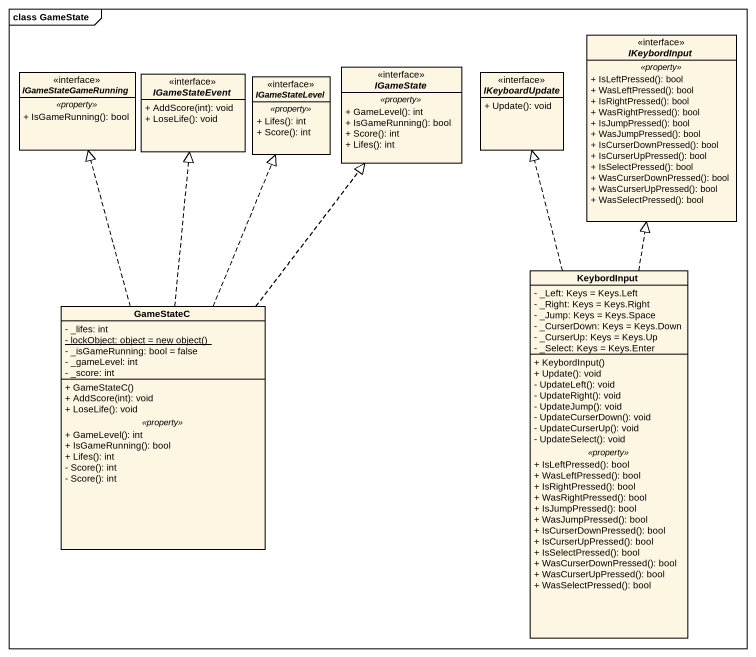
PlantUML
@startuml
mainframe class GameState
hide circle
hide empty members
skinparam classAttributeIconSize 0
interface IKeybordInput <<interface>> {
  .. <<property>> ..
  + IsLeftPressed(): bool
  + WasLeftPressed(): bool
  + IsRightPressed(): bool
  + WasRightPressed(): bool
  + IsJumpPressed(): bool
  + WasJumpPressed(): bool
  + IsCurserDownPressed(): bool
  + IsCurserUpPressed(): bool
  + IsSelectPressed(): bool
  + WasCurserDownPressed(): bool
  + WasCurserUpPressed(): bool
  + WasSelectPressed(): bool
}
interface IGameStateGameRunning <<interface>> {
  .. <<property>> ..
  + IsGameRunning(): bool
}
interface IGameStateEvent <<interface>> {
  + AddScore(int): void
  + LoseLife(): void
}
interface IGameStateLevel <<interface>> {
  .. <<property>> ..
  + Lifes(): int
  + Score(): int
}
interface IGameState <<interface>> {
  .. <<property>> ..
  + GameLevel(): int
  + IsGameRunning(): bool
  + Score(): int
  + Lifes(): int
}
interface IKeyboardUpdate <<interface>> {
  + Update(): void
}
class KeybordInput {
  - _Left: Keys = Keys.Left
  - _Right: Keys = Keys.Right
  - _Jump: Keys = Keys.Space
  - _CurserDown: Keys = Keys.Down
  - _CurserUp: Keys = Keys.Up
  - _Select: Keys = Keys.Enter
  --
  + KeybordInput()
  + Update(): void
  - UpdateLeft(): void
  - UpdateRight(): void
  - UpdateJump(): void
  - UpdateCurserDown(): void
  - UpdateCurserUp(): void
  - UpdateSelect(): void
  .. <<property>> ..
  + IsLeftPressed(): bool
  + WasLeftPressed(): bool
  + IsRightPressed(): bool
  + WasRightPressed(): bool
  + IsJumpPressed(): bool
  + WasJumpPressed(): bool
  + IsCurserDownPressed(): bool
  + IsCurserUpPressed(): bool
  + IsSelectPressed(): bool
  + WasCurserDownPressed(): bool
  + WasCurserUpPressed(): bool
  + WasSelectPressed(): bool
}
class GameStateC {
  - _lifes: int
  {static} {field} - lockObject: object = new object()
  - _isGameRunning: bool = false
  - _gameLevel: int
  - _score: int
  --
  + GameStateC()
  + AddScore(int): void
  + LoseLife(): void
  .. <<property>> ..
  + GameLevel(): int
  + IsGameRunning(): bool
  + Lifes(): int
  - Score(): int
  - Score(): int
}
KeybordInput .up.|> IKeybordInput
KeybordInput .up.|> IKeyboardUpdate
GameStateC .up.|> IGameStateGameRunning
GameStateC .up.|> IGameStateEvent
GameStateC .up.|> IGameStateLevel
GameStateC .up.|> IGameState
@enduml
